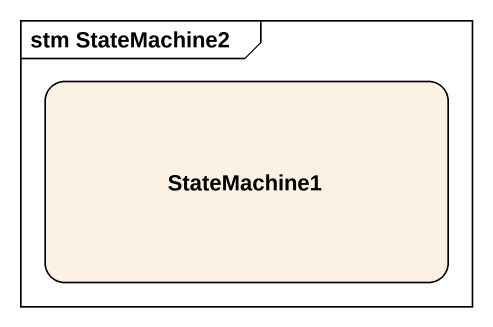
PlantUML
@startuml
mainframe stm StateMachine2
hide empty description
state StateMachine1
@enduml
